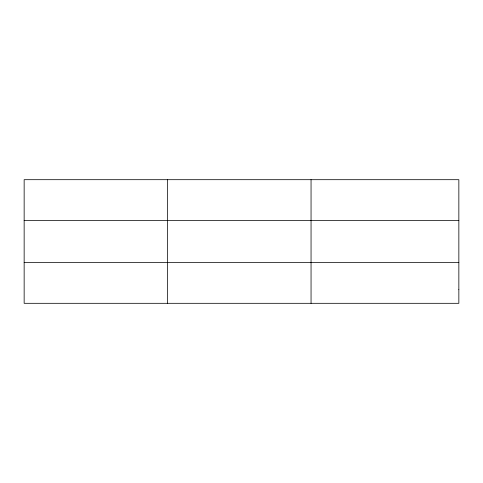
<?xml version="1.0" encoding="UTF-8"?>
<svg xmlns="http://www.w3.org/2000/svg" width="483" height="483" viewBox="0 0 483 483"><rect width="100%" height="100%" fill="white"/><g stroke="black" fill="none" stroke-linecap="round" stroke-linejoin="round"><path stroke-width="0.72" d="M167.601 303.312L167.601 179.688M311.052 303.312L311.052 179.688M24.15 220.483L458.85 220.483M24.15 262.517L458.85 262.517M458.85 289.709L458.85 303.312L24.15 303.312L24.15 179.688L458.85 179.694L458.85 289.709"/></g></svg>
